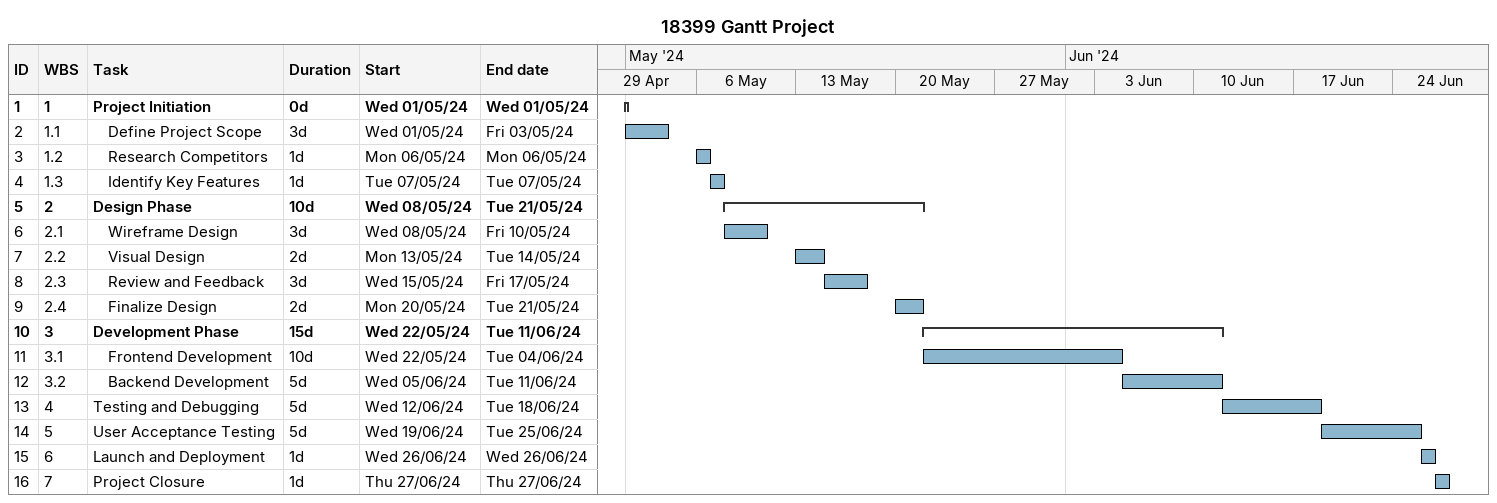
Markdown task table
18399 Gantt Project

| ID | WBS | Task | Duration | Start | Finish |
|---|---|---|---|---|---|
| 1 | 1 | **Project Initiation** | 0d | 2024-05-01 | 2024-05-01 |
| 2 | 1.1 | Define Project Scope | 3d | 2024-05-01 | 2024-05-03 |
| 3 | 1.2 | Research Competitors | 1d | 2024-05-06 | 2024-05-06 |
| 4 | 1.3 | Identify Key Features | 1d | 2024-05-07 | 2024-05-07 |
| 5 | 2 | **Design Phase** | 10d | 2024-05-08 | 2024-05-21 |
| 6 | 2.1 | Wireframe Design | 3d | 2024-05-08 | 2024-05-10 |
| 7 | 2.2 | Visual Design | 2d | 2024-05-13 | 2024-05-14 |
| 8 | 2.3 | Review and Feedback | 3d | 2024-05-15 | 2024-05-17 |
| 9 | 2.4 | Finalize Design | 2d | 2024-05-20 | 2024-05-21 |
| 10 | 3 | **Development Phase** | 15d | 2024-05-22 | 2024-06-11 |
| 11 | 3.1 | Frontend Development | 10d | 2024-05-22 | 2024-06-04 |
| 12 | 3.2 | Backend Development | 5d | 2024-06-05 | 2024-06-11 |
| 13 | 4 | Testing and Debugging | 5d | 2024-06-12 | 2024-06-18 |
| 14 | 5 | User Acceptance Testing | 5d | 2024-06-19 | 2024-06-25 |
| 15 | 6 | Launch and Deployment | 1d | 2024-06-26 | 2024-06-26 |
| 16 | 7 | Project Closure | 1d | 2024-06-27 | 2024-06-27 |
